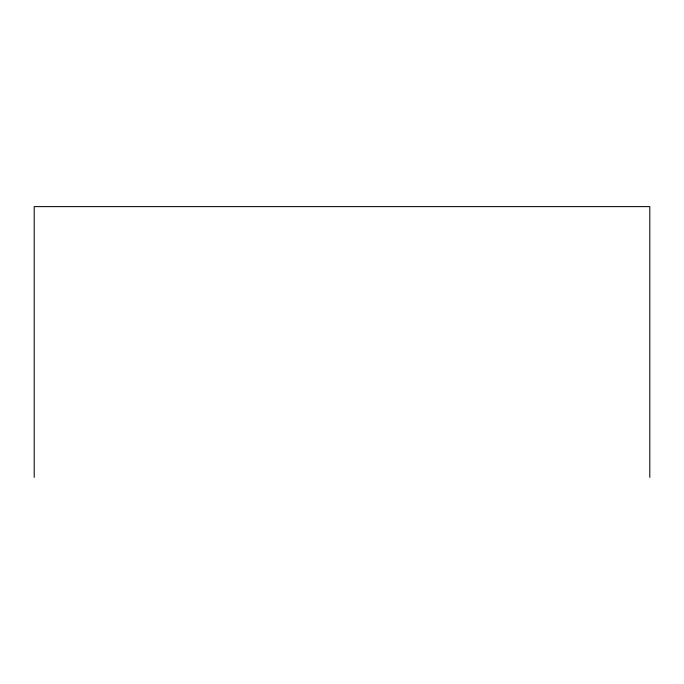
<?xml version="1.0" encoding="UTF-8"?>
<svg xmlns="http://www.w3.org/2000/svg" width="684" height="684" viewBox="0 0 684 684"><rect width="100%" height="100%" fill="white"/><g stroke="black" fill="none" stroke-linecap="round" stroke-linejoin="round"><path stroke-width="1.03" d="M649.8 477.381L649.8 206.619L34.2 206.619L34.2 477.381"/></g></svg>
